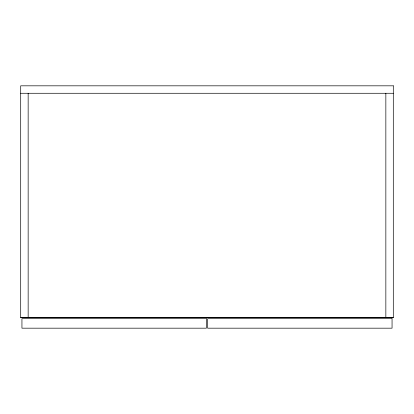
<?xml version="1.0" encoding="UTF-8"?>
<svg xmlns="http://www.w3.org/2000/svg" width="414" height="414" viewBox="0 0 414 414"><rect width="100%" height="100%" fill="white"/><g stroke="black" fill="none" stroke-linecap="round" stroke-linejoin="round"><path stroke-width="0.62" d="M20.7 93.274L393.3 93.274M20.7 317.414L393.3 317.414M385.848 93.274L385.848 317.662M28.152 93.274L28.152 317.662M393.3 85.822L20.7 85.822L20.7 317.662L393.3 317.662L393.3 85.822M206.379 318.656L21.942 318.656L21.942 328.178L206.379 328.178L206.379 318.656M392.058 318.656L207.621 318.656L207.621 328.178L392.058 328.178L392.058 318.656"/></g></svg>
